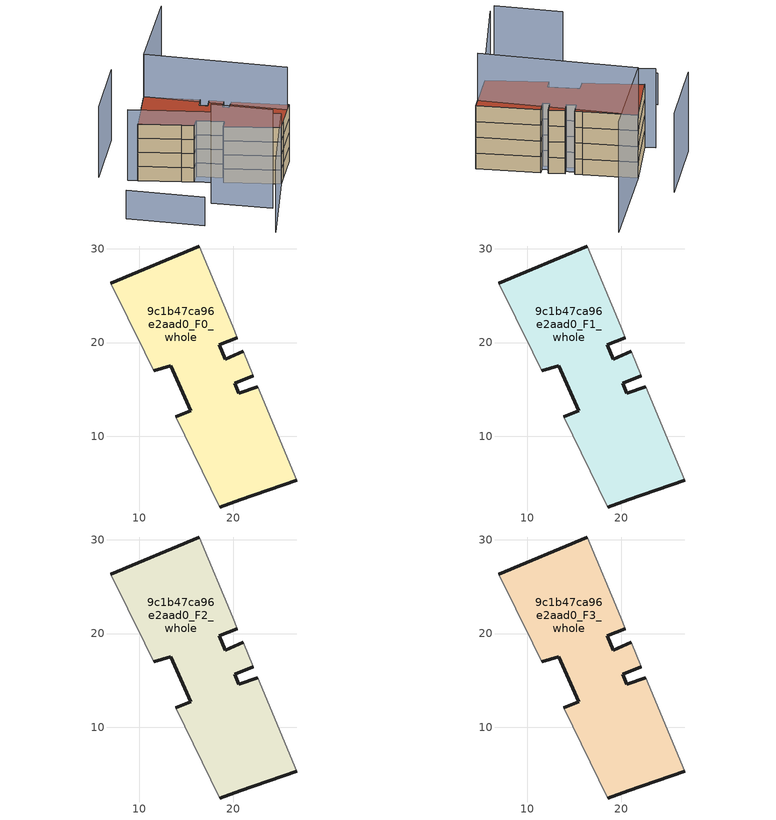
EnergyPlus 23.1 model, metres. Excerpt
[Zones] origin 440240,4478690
9c1b47ca96e2aad0_F0_whole
 floor ground (EU_floor_Construction): 16.39,30.28 19.95,21.75 20.44,20.52 18.54,19.76 19.15,18.24 21.06,19.05 22.14,16.48 20.15,15.68 20.58,14.58 22.63,15.28 26.76,5.32 20.75,3.25 18.56,2.49 13.87,12.08 15.51,12.74 13.38,17.54 11.57,16.98 10.59,18.97 6.98,26.31 z0
 wall outside (EU_wall_Construction): 22.63,15.28 20.58,14.58 20.15,15.68 22.14,16.48 / 21.06,19.05 19.15,18.24 18.54,19.76 20.44,20.52 / 16.39,30.28 6.98,26.31 / 11.57,16.98 13.38,17.54 15.51,12.74 13.87,12.08 / 18.56,2.49 20.75,3.25 26.76,5.32 z0:3
 wall adiabatic (EU_wall_Construction): 26.76,5.32 22.63,15.28 / 22.14,16.48 21.06,19.05 / 20.44,20.52 19.95,21.75 16.39,30.28 / 6.98,26.31 10.59,18.97 11.57,16.98 / 13.87,12.08 18.56,2.49 z0:3
9c1b47ca96e2aad0_F1_whole
 floor to 9c1b47ca96e2aad0_F0_whole (EU_floor_Construction): 16.39,30.28 19.95,21.75 20.44,20.52 18.54,19.76 19.15,18.24 21.06,19.05 22.14,16.48 20.15,15.68 20.58,14.58 22.63,15.28 26.76,5.32 20.75,3.25 18.56,2.49 13.87,12.08 15.51,12.74 13.38,17.54 11.57,16.98 10.59,18.97 6.98,26.31 z3
 wall outside (EU_wall_Construction): 22.63,15.28 20.58,14.58 20.15,15.68 22.14,16.48 / 21.06,19.05 19.15,18.24 18.54,19.76 20.44,20.52 / 16.39,30.28 6.98,26.31 / 11.57,16.98 13.38,17.54 15.51,12.74 13.87,12.08 / 18.56,2.49 20.75,3.25 26.76,5.32 z3:6
 wall adiabatic (EU_wall_Construction): 26.76,5.32 22.63,15.28 / 22.14,16.48 21.06,19.05 / 20.44,20.52 19.95,21.75 16.39,30.28 / 6.98,26.31 10.59,18.97 11.57,16.98 / 13.87,12.08 18.56,2.49 z3:6
9c1b47ca96e2aad0_F2_whole
 floor to 9c1b47ca96e2aad0_F1_whole (EU_floor_Construction): 16.39,30.28 19.95,21.75 20.44,20.52 18.54,19.76 19.15,18.24 21.06,19.05 22.14,16.48 20.15,15.68 20.58,14.58 22.63,15.28 26.76,5.32 20.75,3.25 18.56,2.49 13.87,12.08 15.51,12.74 13.38,17.54 11.57,16.98 10.59,18.97 6.98,26.31 z6
 wall outside (EU_wall_Construction): 22.63,15.28 20.58,14.58 20.15,15.68 22.14,16.48 / 21.06,19.05 19.15,18.24 18.54,19.76 20.44,20.52 / 16.39,30.28 6.98,26.31 / 11.57,16.98 13.38,17.54 15.51,12.74 13.87,12.08 / 18.56,2.49 20.75,3.25 26.76,5.32 z6:9
 wall adiabatic (EU_wall_Construction): 26.76,5.32 22.63,15.28 / 22.14,16.48 21.06,19.05 / 20.44,20.52 19.95,21.75 16.39,30.28 / 6.98,26.31 10.59,18.97 11.57,16.98 / 13.87,12.08 18.56,2.49 z6:9
9c1b47ca96e2aad0_F3_whole
 floor to 9c1b47ca96e2aad0_F2_whole (EU_floor_Construction): 16.39,30.28 19.95,21.75 20.44,20.52 18.54,19.76 19.15,18.24 21.06,19.05 22.14,16.48 20.15,15.68 20.58,14.58 22.63,15.28 26.76,5.32 20.75,3.25 18.56,2.49 13.87,12.08 15.51,12.74 13.38,17.54 11.57,16.98 10.59,18.97 6.98,26.31 z9
 wall outside (EU_wall_Construction): 22.63,15.28 20.58,14.58 20.15,15.68 22.14,16.48 / 21.06,19.05 19.15,18.24 18.54,19.76 20.44,20.52 / 16.39,30.28 6.98,26.31 / 11.57,16.98 13.38,17.54 15.51,12.74 13.87,12.08 / 18.56,2.49 20.75,3.25 26.76,5.32 z9:12
 wall adiabatic (EU_wall_Construction): 26.76,5.32 22.63,15.28 / 22.14,16.48 21.06,19.05 / 20.44,20.52 19.95,21.75 16.39,30.28 / 6.98,26.31 10.59,18.97 11.57,16.98 / 13.87,12.08 18.56,2.49 z9:12
 roof outside (EU_roof_Construction): 26.76,5.32 22.63,15.28 20.58,14.58 20.15,15.68 22.14,16.48 21.06,19.05 19.15,18.24 18.54,19.76 20.44,20.52 19.95,21.75 16.39,30.28 6.98,26.31 10.59,18.97 11.57,16.98 13.38,17.54 15.51,12.74 13.87,12.08 18.56,2.49 20.75,3.25 z12
shading: -6.3,21.34 -1.56,7.45 z0:6; 25.02,4.73 16.39,30.28 / 16.39,30.28 33.54,36.07 / 6.32,10.42 10.08,-0.43 z0:21; 17.62,37.71 4.66,33.22 / 6.24,27.96 18.56,2.49 / 18.56,2.49 2.75,-5.16 z0:15
[Building]
EU S2 Campaign: North Axis=0; Terrain=City; Solar Distribution=FullExterior
[Site:Location]
Madrid: Latitude=40.5; Longitude=-3.5; Time Zone=1; Elevation=609
[SizingPeriod:WeatherFileDays]
AnnualSizingPeriod: Begin Month=1; Begin Day of Month=1; End Month=12; End Day of Month=31; Day of Week for Start Day=Monday; Use Weather File Daylight Saving Period=No; Use Weather File Rain and Snow Indicators=No
[MATERIAL]
EU_InternalMass_Material: Roughness=MediumRough; Thickness=0.1; Conductivity=1; Density=1800; Specific Heat=900; Thermal Absorptance=0.9; Solar Absorptance=0.7; Visible Absorptance=0.7
[MATERIAL:NOMASS] Roughness=MediumRough; Thermal Absorptance=0.9; Solar Absorptance=0.7; Visible Absorptance=0.7
Name | Thermal Resistance
EU_wall_NoMass | 0.419739
EU_roof_NoMass | 0.352165
EU_floor_NoMass | 0.608284
[CONSTRUCTION]
EU_wall_Construction: EU_wall_NoMass
EU_roof_Construction: EU_roof_NoMass
EU_floor_Construction: EU_floor_NoMass
EU_InternalMass_Construction: EU_InternalMass_Material
[ZONE] Type=1; Multiplier=1; Ceiling Height=autocalculate; Floor Area=autocalculate; Part of Total Floor Area=Yes
Name | Volume
9c1b47ca96e2aad0_F0_whole | 709.001
9c1b47ca96e2aad0_F1_whole; 9c1b47ca96e2aad0_F2_whole; 9c1b47ca96e2aad0_F3_whole | 709
[INTERNALMASS] Construction=EU_InternalMass_Construction; Surface Area=236.333
Name | Zone or ZoneList
9c1b47ca96e2aad0_F0_whole_EU_InternalMass | 9c1b47ca96e2aad0_F0_whole
9c1b47ca96e2aad0_F1_whole_EU_InternalMass | 9c1b47ca96e2aad0_F1_whole
9c1b47ca96e2aad0_F2_whole_EU_InternalMass | 9c1b47ca96e2aad0_F2_whole
9c1b47ca96e2aad0_F3_whole_EU_InternalMass | 9c1b47ca96e2aad0_F3_whole
[OTHEREQUIPMENT] Fuel Type=Electricity; Design Level Calculation Method=Watts/Area; Power per Zone Floor Area=1; Fraction Latent=0; Fraction Radiant=0; Fraction Lost=0; Carbon Dioxide Generation Rate=0; EndUse Subcategory=EU_Step8_InternalGains
Name | Zone or ZoneList or Space or SpaceList | Schedule
EU_Step8_InternalGain_9c1b47ca96e2aad0_F0_whole_f000 | 9c1b47ca96e2aad0_F0_whole | EU_Step8_GainSchedule_9c1b47ca96e2aad0_F0_whole_f000
EU_Step8_InternalGain_9c1b47ca96e2aad0_F1_whole_f000 | 9c1b47ca96e2aad0_F1_whole | EU_Step8_GainSchedule_9c1b47ca96e2aad0_F1_whole_f000
EU_Step8_InternalGain_9c1b47ca96e2aad0_F2_whole_f000 | 9c1b47ca96e2aad0_F2_whole | EU_Step8_GainSchedule_9c1b47ca96e2aad0_F2_whole_f000
EU_Step8_InternalGain_9c1b47ca96e2aad0_F3_whole_f000 | 9c1b47ca96e2aad0_F3_whole | EU_Step8_GainSchedule_9c1b47ca96e2aad0_F3_whole_f000
[ZONEVENTILATION:DESIGNFLOWRATE] Schedule=EU_AlwaysOn; Design Flow Rate Calculation Method=AirChanges/Hour; Air Changes per Hour=0.703302; Ventilation Type=Natural; Fan Pressure Rise=0; Fan Total Efficiency=1; Constant Term Coefficient=1; Temperature Term Coefficient=0; Velocity Term Coefficient=0; Velocity Squared Term Coefficient=0; Minimum Indoor Temperature=-100; Maximum Indoor Temperature=100; Delta Temperature=-100; Minimum Outdoor Temperature=-100; Maximum Outdoor Temperature=100; Maximum Wind Speed=40
Name | Zone or ZoneList or Space or SpaceList
EU_ConstantAir_9c1b47ca96e2aad0_F0_whole | 9c1b47ca96e2aad0_F0_whole
EU_ConstantAir_9c1b47ca96e2aad0_F1_whole | 9c1b47ca96e2aad0_F1_whole
EU_ConstantAir_9c1b47ca96e2aad0_F2_whole | 9c1b47ca96e2aad0_F2_whole
EU_ConstantAir_9c1b47ca96e2aad0_F3_whole | 9c1b47ca96e2aad0_F3_whole
[HVACTEMPLATE:THERMOSTAT] Constant Heating Setpoint=20; Constant Cooling Setpoint=50
EU_HeatOnly_9c1b47ca96e2aad0_F0_whole; EU_HeatOnly_9c1b47ca96e2aad0_F1_whole; EU_HeatOnly_9c1b47ca96e2aad0_F2_whole; EU_HeatOnly_9c1b47ca96e2aad0_F3_whole
[HVACTEMPLATE:ZONE:IDEALLOADSAIRSYSTEM] System Availability Schedule=EU_AlwaysOn; Maximum Heating Supply Air Temperature=50; Minimum Cooling Supply Air Temperature=13; Maximum Heating Supply Air Humidity Ratio=0.0156; Minimum Cooling Supply Air Humidity Ratio=0.0077; Heating Limit=NoLimit; Cooling Limit=NoLimit; Heating Availability Schedule=EU_AlwaysOn; Cooling Availability Schedule=EU_CoolingOff; Dehumidification Control Type=ConstantSensibleHeatRatio; Cooling Sensible Heat Ratio=0.7; Dehumidification Setpoint=60; Humidification Control Type=None; Humidification Setpoint=30; Outdoor Air Method=None; Outdoor Air Flow Rate per Person=0.00944; Outdoor Air Flow Rate per Zone Floor Area=0; Outdoor Air Flow Rate per Zone=0; Demand Controlled Ventilation Type=None; Outdoor Air Economizer Type=NoEconomizer; Heat Recovery Type=None; Sensible Heat Recovery Effectiveness=0.7; Latent Heat Recovery Effectiveness=0.65
Name | Template Thermostat
9c1b47ca96e2aad0_F0_whole | EU_HeatOnly_9c1b47ca96e2aad0_F0_whole
9c1b47ca96e2aad0_F1_whole | EU_HeatOnly_9c1b47ca96e2aad0_F1_whole
9c1b47ca96e2aad0_F2_whole | EU_HeatOnly_9c1b47ca96e2aad0_F2_whole
9c1b47ca96e2aad0_F3_whole | EU_HeatOnly_9c1b47ca96e2aad0_F3_whole
[SIZING:ZONE] Zone Cooling Design Supply Air Temperature Input Method=SupplyAirTemperature; Zone Cooling Design Supply Air Temperature=13; Zone Heating Design Supply Air Temperature Input Method=SupplyAirTemperature; Zone Heating Design Supply Air Temperature=50; Zone Cooling Design Supply Air Humidity Ratio=0.008; Zone Heating Design Supply Air Humidity Ratio=0.008; Cooling Design Air Flow Method=DesignDay; Cooling Design Air Flow Rate=0; Cooling Minimum Air Flow per Zone Floor Area=0.000762; Cooling Minimum Air Flow=0; Cooling Minimum Air Flow Fraction=0.2; Heating Design Air Flow Method=DesignDay; Heating Design Air Flow Rate=0; Heating Maximum Air Flow per Zone Floor Area=0.002032; Heating Maximum Air Flow=0.141576; Heating Maximum Air Flow Fraction=0.3; Account for Dedicated Outdoor Air System=No; Dedicated Outdoor Air System Control Strategy=NeutralSupplyAir; Dedicated Outdoor Air Low Setpoint Temperature for Design=autosize; Dedicated Outdoor Air High Setpoint Temperature for Design=autosize; Zone Load Sizing Method=Sensible Load Only No Latent Load; Zone Latent Cooling Design Supply Air Humidity Ratio Input Method=HumidityRatioDifference; Zone Cooling Design Supply Air Humidity Ratio Difference=0.005; Zone Latent Heating Design Supply Air Humidity Ratio Input Method=HumidityRatioDifference; Zone Humidification Design Supply Air Humidity Ratio Difference=0.005
9c1b47ca96e2aad0_F0_whole; 9c1b47ca96e2aad0_F1_whole; 9c1b47ca96e2aad0_F2_whole; 9c1b47ca96e2aad0_F3_whole
[SCHEDULE:CONSTANT]
Name | Hourly Value
EU_AlwaysOn | 1
EU_CoolingOff | 0
[SCHEDULE:FILE] Column Number=1; Rows to Skip at Top=0; Number of Hours of Data=8760; Column Separator=Comma; Interpolate to Timestep=No; Minutes per Item=60; Adjust Schedule for Daylight Savings=Yes
Name | File
EU_Step8_GainSchedule_9c1b47ca96e2aad0_F0_whole_f000 | ../../schedules/9c1b47ca96e2aad0/9c1b47ca96e2aad0_F0_whole_f000_gain.csv
EU_Step8_GainSchedule_9c1b47ca96e2aad0_F1_whole_f000 | ../../schedules/9c1b47ca96e2aad0/9c1b47ca96e2aad0_F1_whole_f000_gain.csv
EU_Step8_GainSchedule_9c1b47ca96e2aad0_F2_whole_f000 | ../../schedules/9c1b47ca96e2aad0/9c1b47ca96e2aad0_F2_whole_f000_gain.csv
EU_Step8_GainSchedule_9c1b47ca96e2aad0_F3_whole_f000 | ../../schedules/9c1b47ca96e2aad0/9c1b47ca96e2aad0_F3_whole_f000_gain.csv
